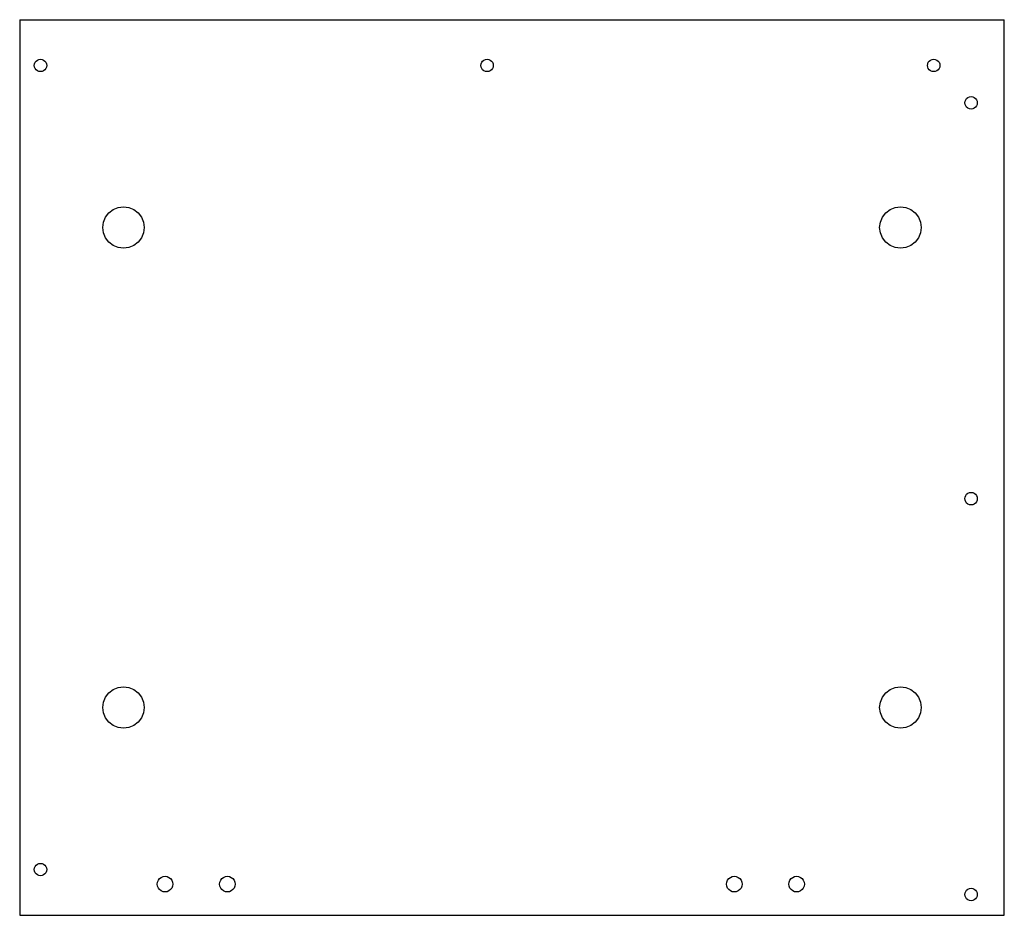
# Model space of a CAD drawing. Header units: millimetres. Extents: x -1120 to 815, y -768 to 846.
# Drawn here: x -1120.5 to -646.5, y -134.2 to 296.8 of the extents above; entities that cross this region are included whole.
import ezdxf

# ---------------------------------------------------------------- set-up
doc = ezdxf.new("R2010")
doc.units = ezdxf.units.MM

msp = doc.modelspace()

# ---------------------------------------------------------------- linework, layer by layer
for p, q in [((-1120.46, 296.76), (-1120.46, -134.24)), ((-1120.46, 296.76), (-646.46, 296.76)), ((-646.46, -134.24), (-646.46, 296.76)), ((-1113.46, 274.76), (-1113.35, 275.53)), ((-1113.35, 275.53), (-1113.05, 276.26)), ((-1113.05, 276.26), (-1112.58, 276.88)), ((-1112.58, 276.88), (-1111.96, 277.35)), ((-1111.96, 277.35), (-1111.23, 277.65)), ((-1111.23, 277.65), (-1110.46, 277.76)), ((-1110.46, 277.76), (-1109.68, 277.65)), ((-1109.68, 277.65), (-1108.96, 277.35)), ((-1108.96, 277.35), (-1108.33, 276.88)), ((-1108.33, 276.88), (-1107.86, 276.26)), ((-1107.86, 276.26), (-1107.56, 275.53)), ((-1107.56, 275.53), (-1107.46, 274.76)), ((-898.46, 274.76), (-898.35, 275.53)), ((-898.35, 275.53), (-898.05, 276.26)), ((-898.05, 276.26), (-897.58, 276.88)), ((-897.58, 276.88), (-896.96, 277.35)), ((-896.96, 277.35), (-896.23, 277.65)), ((-896.23, 277.65), (-895.46, 277.76)), ((-895.46, 277.76), (-894.68, 277.65)), ((-894.68, 277.65), (-893.96, 277.35)), ((-893.96, 277.35), (-893.33, 276.88)), ((-893.33, 276.88), (-892.86, 276.26)), ((-892.86, 276.26), (-892.56, 275.53)), ((-892.56, 275.53), (-892.46, 274.76)), ((-683.46, 274.76), (-683.35, 275.53)), ((-683.35, 275.53), (-683.05, 276.26)), ((-683.05, 276.26), (-682.58, 276.88)), ((-682.58, 276.88), (-681.96, 277.35)), ((-681.96, 277.35), (-681.23, 277.65)), ((-681.23, 277.65), (-680.46, 277.76)), ((-680.46, 277.76), (-679.68, 277.65)), ((-679.68, 277.65), (-678.96, 277.35)), ((-678.96, 277.35), (-678.33, 276.88)), ((-678.33, 276.88), (-677.86, 276.26)), ((-677.86, 276.26), (-677.56, 275.53)), ((-677.56, 275.53), (-677.46, 274.76)), ((-1113.35, 273.98), (-1113.46, 274.76)), ((-1113.05, 273.26), (-1113.35, 273.98)), ((-1112.58, 272.64), (-1113.05, 273.26)), ((-1111.96, 272.16), (-1112.58, 272.64)), ((-1111.23, 271.86), (-1111.96, 272.16)), ((-1110.46, 271.76), (-1111.23, 271.86)), ((-1109.68, 271.86), (-1110.46, 271.76)), ((-1108.96, 272.16), (-1109.68, 271.86)), ((-1108.33, 272.64), (-1108.96, 272.16)), ((-1107.86, 273.26), (-1108.33, 272.64)), ((-1107.56, 273.98), (-1107.86, 273.26)), ((-1107.46, 274.76), (-1107.56, 273.98)), ((-898.35, 273.98), (-898.46, 274.76)), ((-898.05, 273.26), (-898.35, 273.98)), ((-897.58, 272.64), (-898.05, 273.26)), ((-896.96, 272.16), (-897.58, 272.64)), ((-896.23, 271.86), (-896.96, 272.16)), ((-895.46, 271.76), (-896.23, 271.86)), ((-894.68, 271.86), (-895.46, 271.76)), ((-893.96, 272.16), (-894.68, 271.86)), ((-893.33, 272.64), (-893.96, 272.16)), ((-892.86, 273.26), (-893.33, 272.64)), ((-892.56, 273.98), (-892.86, 273.26)), ((-892.46, 274.76), (-892.56, 273.98)), ((-683.35, 273.98), (-683.46, 274.76)), ((-683.05, 273.26), (-683.35, 273.98)), ((-682.58, 272.64), (-683.05, 273.26)), ((-681.96, 272.16), (-682.58, 272.64)), ((-681.23, 271.86), (-681.96, 272.16)), ((-680.46, 271.76), (-681.23, 271.86)), ((-679.68, 271.86), (-680.46, 271.76)), ((-678.96, 272.16), (-679.68, 271.86)), ((-678.33, 272.64), (-678.96, 272.16)), ((-677.86, 273.26), (-678.33, 272.64)), ((-677.56, 273.98), (-677.86, 273.26)), ((-677.46, 274.76), (-677.56, 273.98)), ((-665.46, 256.76), (-665.35, 257.53)), ((-665.35, 255.98), (-665.46, 256.76)), ((-665.35, 257.53), (-665.05, 258.26)), ((-665.05, 255.26), (-665.35, 255.98)), ((-665.05, 258.26), (-664.58, 258.88)), ((-664.58, 258.88), (-663.96, 259.35)), ((-663.96, 259.35), (-663.23, 259.65)), ((-663.23, 259.65), (-662.46, 259.76)), ((-662.46, 259.76), (-661.68, 259.65)), ((-661.68, 259.65), (-660.96, 259.35)), ((-660.96, 259.35), (-660.33, 258.88)), ((-660.33, 258.88), (-659.86, 258.26)), ((-659.86, 258.26), (-659.56, 257.53)), ((-659.56, 255.98), (-659.86, 255.26)), ((-659.56, 257.53), (-659.46, 256.76)), ((-659.46, 256.76), (-659.56, 255.98)), ((-664.58, 254.64), (-665.05, 255.26)), ((-663.96, 254.16), (-664.58, 254.64)), ((-663.23, 253.86), (-663.96, 254.16)), ((-662.46, 253.76), (-663.23, 253.86)), ((-661.68, 253.86), (-662.46, 253.76)), ((-660.96, 254.16), (-661.68, 253.86)), ((-660.33, 254.64), (-660.96, 254.16)), ((-659.86, 255.26), (-660.33, 254.64)), ((-1079.12, 201.76), (-1077.53, 203.83)), ((-1077.53, 203.83), (-1075.46, 205.42)), ((-1075.46, 205.42), (-1073.04, 206.42)), ((-1073.04, 206.42), (-1070.46, 206.76)), ((-1070.46, 206.76), (-1067.87, 206.42)), ((-1067.87, 206.42), (-1065.46, 205.42)), ((-1065.46, 205.42), (-1063.39, 203.83)), ((-1063.39, 203.83), (-1061.8, 201.76)), ((-705.12, 201.76), (-703.53, 203.83)), ((-703.53, 203.83), (-701.46, 205.42)), ((-701.46, 205.42), (-699.04, 206.42)), ((-699.04, 206.42), (-696.46, 206.76)), ((-696.46, 206.76), (-693.87, 206.42)), ((-693.87, 206.42), (-691.46, 205.42)), ((-691.46, 205.42), (-689.39, 203.83)), ((-689.39, 203.83), (-687.8, 201.76)), ((-1080.46, 196.76), (-1080.12, 199.34)), ((-1080.12, 199.34), (-1079.12, 201.76)), ((-1061.8, 201.76), (-1060.8, 199.34)), ((-1060.8, 199.34), (-1060.46, 196.76)), ((-706.46, 196.76), (-706.12, 199.34)), ((-706.12, 199.34), (-705.12, 201.76)), ((-687.8, 201.76), (-686.8, 199.34)), ((-686.8, 199.34), (-686.46, 196.76)), ((-1080.12, 194.17), (-1080.46, 196.76)), ((-1060.46, 196.76), (-1060.8, 194.17)), ((-706.12, 194.17), (-706.46, 196.76)), ((-686.46, 196.76), (-686.8, 194.17)), ((-1079.12, 191.76), (-1080.12, 194.17)), ((-1077.53, 189.69), (-1079.12, 191.76)), ((-1075.46, 188.1), (-1077.53, 189.69)), ((-1063.39, 189.69), (-1065.46, 188.1)), ((-1061.8, 191.76), (-1063.39, 189.69)), ((-1060.8, 194.17), (-1061.8, 191.76)), ((-705.12, 191.76), (-706.12, 194.17)), ((-703.53, 189.69), (-705.12, 191.76)), ((-701.46, 188.1), (-703.53, 189.69)), ((-689.39, 189.69), (-691.46, 188.1)), ((-687.8, 191.76), (-689.39, 189.69)), ((-686.8, 194.17), (-687.8, 191.76)), ((-1073.04, 187.1), (-1075.46, 188.1)), ((-1070.46, 186.76), (-1073.04, 187.1)), ((-1067.87, 187.1), (-1070.46, 186.76)), ((-1065.46, 188.1), (-1067.87, 187.1)), ((-699.04, 187.1), (-701.46, 188.1)), ((-696.46, 186.76), (-699.04, 187.1)), ((-693.87, 187.1), (-696.46, 186.76)), ((-691.46, 188.1), (-693.87, 187.1)), ((-665.46, 66.26), (-665.35, 67.03)), ((-665.35, 67.03), (-665.05, 67.76)), ((-665.05, 67.76), (-664.58, 68.38)), ((-664.58, 68.38), (-663.96, 68.85)), ((-663.96, 68.85), (-663.23, 69.15)), ((-663.23, 69.15), (-662.46, 69.26)), ((-662.46, 69.26), (-661.68, 69.15)), ((-661.68, 69.15), (-660.96, 68.85)), ((-660.96, 68.85), (-660.33, 68.38)), ((-660.33, 68.38), (-659.86, 67.76)), ((-659.86, 67.76), (-659.56, 67.03)), ((-659.56, 67.03), (-659.46, 66.26)), ((-665.35, 65.48), (-665.46, 66.26)), ((-665.05, 64.76), (-665.35, 65.48)), ((-664.58, 64.14), (-665.05, 64.76)), ((-663.96, 63.66), (-664.58, 64.14)), ((-663.23, 63.36), (-663.96, 63.66)), ((-662.46, 63.26), (-663.23, 63.36)), ((-661.68, 63.36), (-662.46, 63.26)), ((-660.96, 63.66), (-661.68, 63.36)), ((-660.33, 64.14), (-660.96, 63.66)), ((-659.86, 64.76), (-660.33, 64.14)), ((-659.56, 65.48), (-659.86, 64.76)), ((-659.46, 66.26), (-659.56, 65.48)), ((-1079.12, -29.24), (-1077.53, -27.17)), ((-1077.53, -27.17), (-1075.46, -25.58)), ((-1075.46, -25.58), (-1073.04, -24.58)), ((-1073.04, -24.58), (-1070.46, -24.24)), ((-1070.46, -24.24), (-1067.87, -24.58)), ((-1067.87, -24.58), (-1065.46, -25.58)), ((-1065.46, -25.58), (-1063.39, -27.17)), ((-1063.39, -27.17), (-1061.8, -29.24)), ((-705.12, -29.24), (-703.53, -27.17)), ((-703.53, -27.17), (-701.46, -25.58)), ((-701.46, -25.58), (-699.04, -24.58)), ((-699.04, -24.58), (-696.46, -24.24)), ((-696.46, -24.24), (-693.87, -24.58)), ((-693.87, -24.58), (-691.46, -25.58)), ((-691.46, -25.58), (-689.39, -27.17)), ((-689.39, -27.17), (-687.8, -29.24)), ((-1080.46, -34.24), (-1080.12, -31.66)), ((-1080.12, -31.66), (-1079.12, -29.24)), ((-1061.8, -29.24), (-1060.8, -31.66)), ((-1060.8, -31.66), (-1060.46, -34.24)), ((-706.46, -34.24), (-706.12, -31.66)), ((-706.12, -31.66), (-705.12, -29.24)), ((-687.8, -29.24), (-686.8, -31.66)), ((-686.8, -31.66), (-686.46, -34.24)), ((-1080.12, -36.83), (-1080.46, -34.24)), ((-1079.12, -39.24), (-1080.12, -36.83)), ((-1060.8, -36.83), (-1061.8, -39.24)), ((-1060.46, -34.24), (-1060.8, -36.83)), ((-706.12, -36.83), (-706.46, -34.24)), ((-705.12, -39.24), (-706.12, -36.83)), ((-686.8, -36.83), (-687.8, -39.24)), ((-686.46, -34.24), (-686.8, -36.83)), ((-1077.53, -41.31), (-1079.12, -39.24)), ((-1075.46, -42.9), (-1077.53, -41.31)), ((-1063.39, -41.31), (-1065.46, -42.9)), ((-1061.8, -39.24), (-1063.39, -41.31)), ((-703.53, -41.31), (-705.12, -39.24)), ((-701.46, -42.9), (-703.53, -41.31)), ((-689.39, -41.31), (-691.46, -42.9)), ((-687.8, -39.24), (-689.39, -41.31)), ((-1073.04, -43.9), (-1075.46, -42.9)), ((-1070.46, -44.24), (-1073.04, -43.9)), ((-1067.87, -43.9), (-1070.46, -44.24)), ((-1065.46, -42.9), (-1067.87, -43.9)), ((-699.04, -43.9), (-701.46, -42.9)), ((-696.46, -44.24), (-699.04, -43.9)), ((-693.87, -43.9), (-696.46, -44.24)), ((-691.46, -42.9), (-693.87, -43.9)), ((-1113.46, -112.24), (-1113.35, -111.47)), ((-1113.35, -113.02), (-1113.46, -112.24)), ((-1113.35, -111.47), (-1113.05, -110.74)), ((-1113.05, -113.74), (-1113.35, -113.02)), ((-1113.05, -110.74), (-1112.58, -110.12)), ((-1112.58, -114.36), (-1113.05, -113.74)), ((-1112.58, -110.12), (-1111.96, -109.65)), ((-1111.96, -109.65), (-1111.23, -109.35)), ((-1111.23, -109.35), (-1110.46, -109.24)), ((-1110.46, -109.24), (-1109.68, -109.35)), ((-1109.68, -109.35), (-1108.96, -109.65)), ((-1108.96, -109.65), (-1108.33, -110.12)), ((-1108.33, -110.12), (-1107.86, -110.74)), ((-1107.86, -113.74), (-1108.33, -114.36)), ((-1107.86, -110.74), (-1107.56, -111.47)), ((-1107.56, -113.02), (-1107.86, -113.74)), ((-1107.56, -111.47), (-1107.46, -112.24)), ((-1107.46, -112.24), (-1107.56, -113.02)), ((-1111.96, -114.84), (-1112.58, -114.36)), ((-1111.23, -115.14), (-1111.96, -114.84)), ((-1110.46, -115.24), (-1111.23, -115.14)), ((-1109.68, -115.14), (-1110.46, -115.24)), ((-1108.96, -114.84), (-1109.68, -115.14)), ((-1108.33, -114.36), (-1108.96, -114.84)), ((-1054.21, -119.24), (-1054.08, -118.27)), ((-1054.08, -118.27), (-1053.7, -117.37)), ((-1053.7, -117.37), (-1053.11, -116.59)), ((-1053.11, -116.59), (-1052.33, -116)), ((-1052.33, -116), (-1051.43, -115.62)), ((-1051.43, -115.62), (-1050.46, -115.49)), ((-1050.46, -115.49), (-1049.49, -115.62)), ((-1049.49, -115.62), (-1048.58, -116)), ((-1048.58, -116), (-1047.8, -116.59)), ((-1047.8, -116.59), (-1047.21, -117.37)), ((-1047.21, -117.37), (-1046.83, -118.27)), ((-1046.83, -118.27), (-1046.71, -119.24)), ((-1024.21, -119.24), (-1024.08, -118.27)), ((-1024.08, -118.27), (-1023.7, -117.37)), ((-1023.7, -117.37), (-1023.11, -116.59)), ((-1023.11, -116.59), (-1022.33, -116)), ((-1022.33, -116), (-1021.43, -115.62)), ((-1021.43, -115.62), (-1020.46, -115.49)), ((-1020.46, -115.49), (-1019.49, -115.62)), ((-1019.49, -115.62), (-1018.58, -116)), ((-1018.58, -116), (-1017.8, -116.59)), ((-1017.8, -116.59), (-1017.21, -117.37)), ((-1017.21, -117.37), (-1016.83, -118.27)), ((-1016.83, -118.27), (-1016.71, -119.24)), ((-780.21, -119.24), (-780.08, -118.27)), ((-780.08, -118.27), (-779.7, -117.37)), ((-779.7, -117.37), (-779.11, -116.59)), ((-779.11, -116.59), (-778.33, -116)), ((-778.33, -116), (-777.43, -115.62)), ((-777.43, -115.62), (-776.46, -115.49)), ((-776.46, -115.49), (-775.49, -115.62)), ((-775.49, -115.62), (-774.58, -116)), ((-774.58, -116), (-773.8, -116.59)), ((-773.8, -116.59), (-773.21, -117.37)), ((-773.21, -117.37), (-772.83, -118.27)), ((-772.83, -118.27), (-772.71, -119.24)), ((-750.21, -119.24), (-750.08, -118.27)), ((-750.08, -118.27), (-749.7, -117.37)), ((-749.7, -117.37), (-749.11, -116.59)), ((-749.11, -116.59), (-748.33, -116)), ((-748.33, -116), (-747.43, -115.62)), ((-747.43, -115.62), (-746.46, -115.49)), ((-746.46, -115.49), (-745.49, -115.62)), ((-745.49, -115.62), (-744.58, -116)), ((-744.58, -116), (-743.8, -116.59)), ((-743.8, -116.59), (-743.21, -117.37)), ((-743.21, -117.37), (-742.83, -118.27)), ((-742.83, -118.27), (-742.71, -119.24)), ((-1054.08, -120.21), (-1054.21, -119.24)), ((-1053.7, -121.12), (-1054.08, -120.21)), ((-1053.11, -121.89), (-1053.7, -121.12)), ((-1052.33, -122.49), (-1053.11, -121.89)), ((-1051.43, -122.87), (-1052.33, -122.49)), ((-1050.46, -122.99), (-1051.43, -122.87)), ((-1049.49, -122.87), (-1050.46, -122.99)), ((-1048.58, -122.49), (-1049.49, -122.87)), ((-1047.8, -121.89), (-1048.58, -122.49)), ((-1047.21, -121.12), (-1047.8, -121.89)), ((-1046.83, -120.21), (-1047.21, -121.12)), ((-1046.71, -119.24), (-1046.83, -120.21)), ((-1024.08, -120.21), (-1024.21, -119.24)), ((-1023.7, -121.12), (-1024.08, -120.21)), ((-1023.11, -121.89), (-1023.7, -121.12)), ((-1022.33, -122.49), (-1023.11, -121.89)), ((-1021.43, -122.87), (-1022.33, -122.49)), ((-1020.46, -122.99), (-1021.43, -122.87)), ((-1019.49, -122.87), (-1020.46, -122.99)), ((-1018.58, -122.49), (-1019.49, -122.87)), ((-1017.8, -121.89), (-1018.58, -122.49)), ((-1017.21, -121.12), (-1017.8, -121.89)), ((-1016.83, -120.21), (-1017.21, -121.12)), ((-1016.71, -119.24), (-1016.83, -120.21)), ((-780.08, -120.21), (-780.21, -119.24)), ((-779.7, -121.12), (-780.08, -120.21)), ((-779.11, -121.89), (-779.7, -121.12)), ((-778.33, -122.49), (-779.11, -121.89)), ((-777.43, -122.87), (-778.33, -122.49)), ((-776.46, -122.99), (-777.43, -122.87)), ((-775.49, -122.87), (-776.46, -122.99)), ((-774.58, -122.49), (-775.49, -122.87)), ((-773.8, -121.89), (-774.58, -122.49)), ((-773.21, -121.12), (-773.8, -121.89)), ((-772.83, -120.21), (-773.21, -121.12)), ((-772.71, -119.24), (-772.83, -120.21)), ((-750.08, -120.21), (-750.21, -119.24)), ((-749.7, -121.12), (-750.08, -120.21)), ((-749.11, -121.89), (-749.7, -121.12)), ((-748.33, -122.49), (-749.11, -121.89)), ((-747.43, -122.87), (-748.33, -122.49)), ((-746.46, -122.99), (-747.43, -122.87)), ((-745.49, -122.87), (-746.46, -122.99)), ((-744.58, -122.49), (-745.49, -122.87)), ((-743.8, -121.89), (-744.58, -122.49)), ((-743.21, -121.12), (-743.8, -121.89)), ((-742.83, -120.21), (-743.21, -121.12)), ((-742.71, -119.24), (-742.83, -120.21)), ((-665.35, -123.47), (-665.05, -122.74)), ((-665.05, -122.74), (-664.58, -122.12)), ((-664.58, -122.12), (-663.96, -121.65)), ((-663.96, -121.65), (-663.23, -121.35)), ((-663.23, -121.35), (-662.46, -121.24)), ((-662.46, -121.24), (-661.68, -121.35)), ((-661.68, -121.35), (-660.96, -121.65)), ((-660.96, -121.65), (-660.33, -122.12)), ((-660.33, -122.12), (-659.86, -122.74)), ((-659.86, -122.74), (-659.56, -123.47)), ((-665.46, -124.24), (-665.35, -123.47)), ((-665.35, -125.02), (-665.46, -124.24)), ((-665.05, -125.74), (-665.35, -125.02)), ((-664.58, -126.36), (-665.05, -125.74)), ((-663.96, -126.84), (-664.58, -126.36)), ((-663.23, -127.14), (-663.96, -126.84)), ((-662.46, -127.24), (-663.23, -127.14)), ((-661.68, -127.14), (-662.46, -127.24)), ((-660.96, -126.84), (-661.68, -127.14)), ((-660.33, -126.36), (-660.96, -126.84)), ((-659.86, -125.74), (-660.33, -126.36)), ((-659.56, -125.02), (-659.86, -125.74)), ((-659.56, -123.47), (-659.46, -124.24)), ((-659.46, -124.24), (-659.56, -125.02)), ((-1120.46, -134.24), (-646.46, -134.24))]:
    msp.add_line(p, q)

doc.saveas('drawing.dxf')
